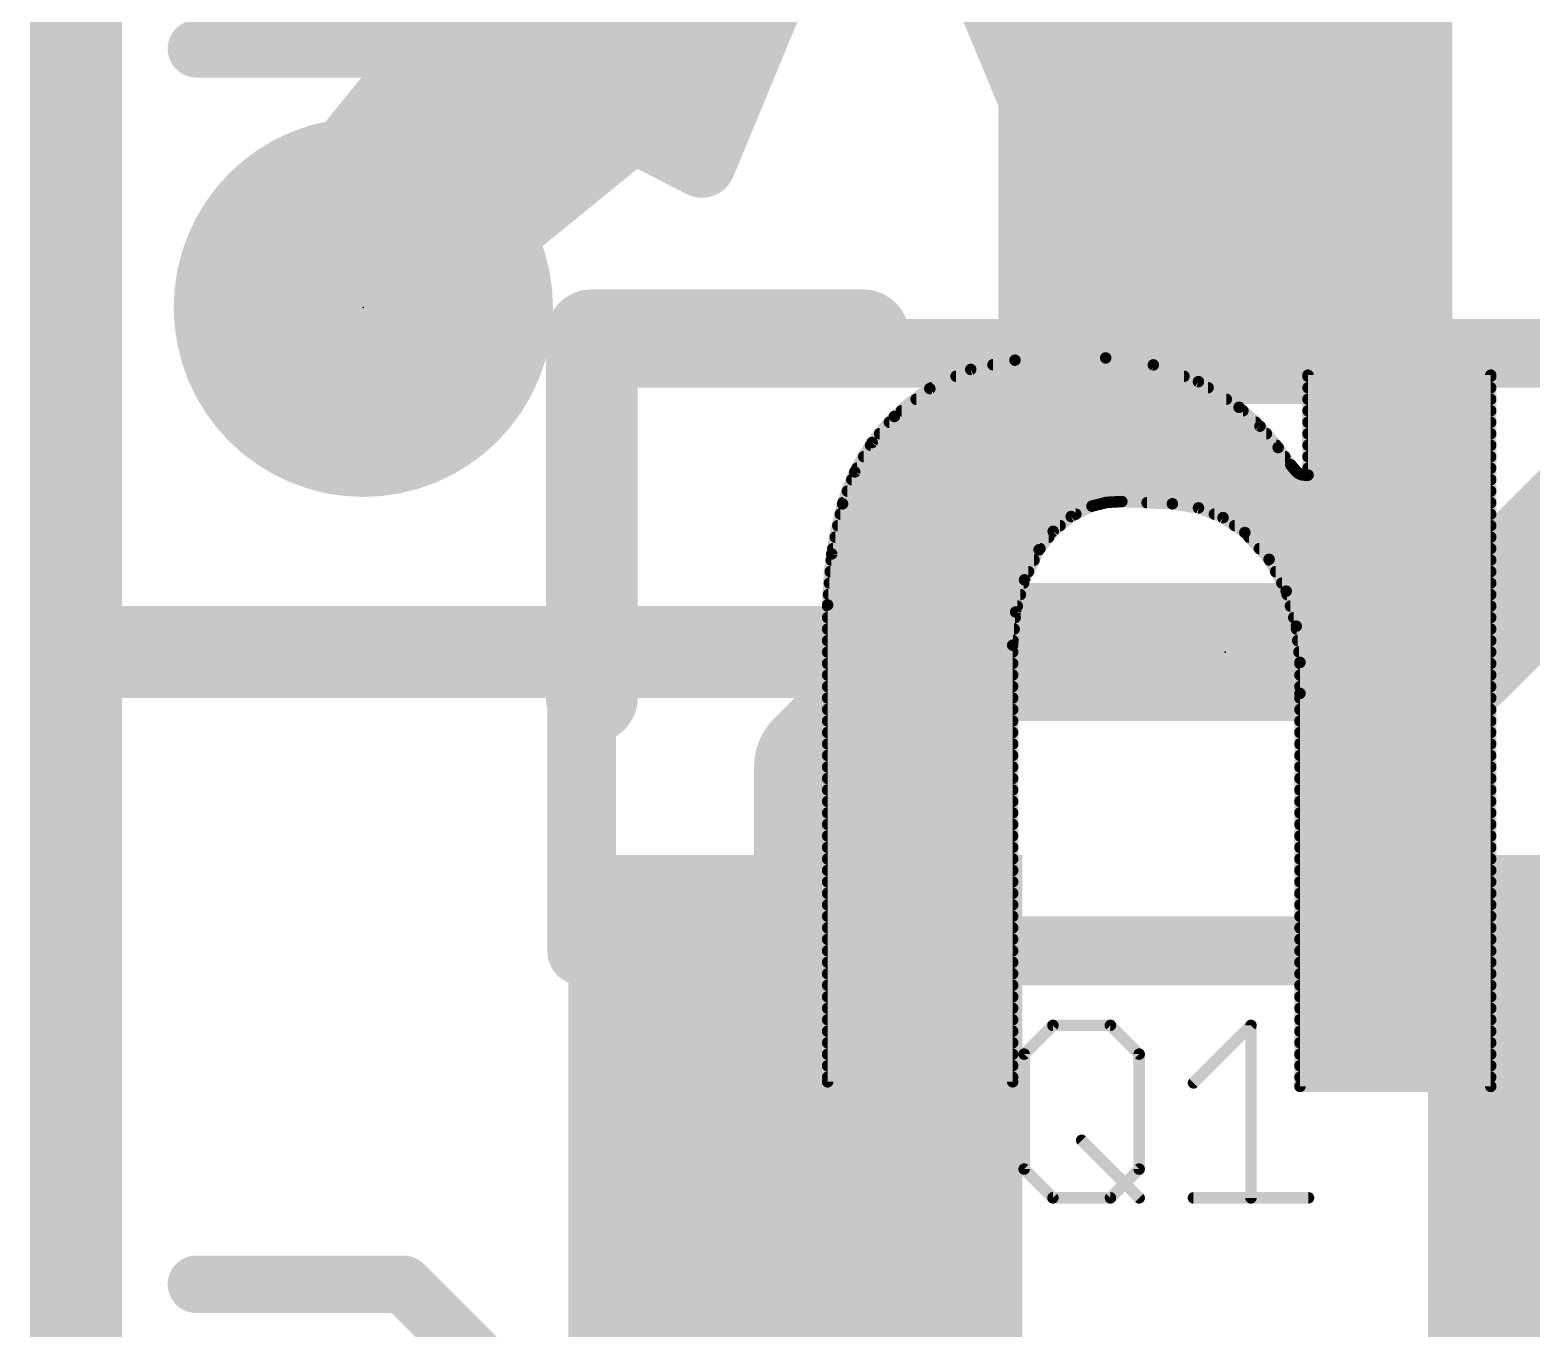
# Model space of a CAD drawing. Extents: x 0 to 108, y -11 to 13.
# Drawn here: x -0.102 to 3.218, y 4.854 to 7.725 of the extents above; entities that cross this region are included whole.
import ezdxf

# ---------------------------------------------------------------- set-up
doc = ezdxf.new("R2010")
doc.units = 0
for name, color, linetype in [('1', 12, 'CONTINUOUS'), ('20', 53, 'CONTINUOUS'), ('21', 41, 'CONTINUOUS'), ('22', 40, 'CONTINUOUS'), ('23', 53, 'CONTINUOUS'), ('25', 253, 'CONTINUOUS'), ('29', 253, 'CONTINUOUS'), ('31', 4, 'CONTINUOUS'), ('51', 53, 'CONTINUOUS')]:
    doc.layers.add(name, color=color, linetype=linetype)

# ---------------------------------------------------------------- blocks, each defined once
blk = doc.blocks.new('PIE')
at = {"const_width": 0.5}
blk.add_lwpolyline([(0, -0.25, 1), (0, 0.25, 1), (0, -0.25)], format="xyb", dxfattribs=at)
blk = doc.blocks.new('RECT')
blk.add_solid([(-0.5, -0.5), (0.5, -0.5), (-0.5, 0.5), (0.5, 0.5)])

msp = doc.modelspace()

# ---------------------------------------------------------------- linework, layer by layer
at = {"layer": '1', "const_width": 0.3048}
for points in [[(2.54, 7.493), (1.69, 8.343)], [(2.54, 7.493), (2.54, 7.45)], [(3.048, 6.35), (4.064, 7.366)], [(1.651, 6.096), (1.905, 6.35)], [(1.905, 6.35), (3.048, 6.35)], [(1.651, 5.334), (1.651, 6.096)], [(1.59, 4.125), (1.59, 5.35)], [(1.59, 5.35), (1.635, 5.35)], [(1.635, 5.35), (1.651, 5.334)]]:
    msp.add_lwpolyline(points, dxfattribs=at)
at = {"layer": '1', "const_width": 0.1524}
for points in [[(2.6162, 7.493, 1), (2.4638, 7.493)], [(2.4861, 7.4391, 1), (2.5939, 7.5469)], [(2.4638, 7.45, 1), (2.6162, 7.45)], [(1.905, 6.4262, 1), (1.905, 6.2738)], [(1.9589, 6.2961, 1), (1.8511, 6.4039)], [(2.9941, 6.4039, 1), (3.1019, 6.2961)], [(3.048, 6.2738, 1), (3.048, 6.4262)], [(1.7272, 6.096, 1), (1.5748, 6.096)], [(1.5971, 6.1499, 1), (1.7049, 6.0421)], [(1.6662, 5.35, 1), (1.5138, 5.35)], [(1.59, 5.4262, 1), (1.59, 5.2738)], [(1.6889, 5.4039, 1), (1.5811, 5.2961)], [(1.635, 5.2738, 1), (1.635, 5.4262)], [(1.5971, 5.2801, 1), (1.7049, 5.3879)], [(1.5748, 5.334, 1), (1.7272, 5.334)]]:
    msp.add_lwpolyline(points, format="xyb", dxfattribs=at)
at = {"layer": '20', "const_width": 0.2032}
msp.add_lwpolyline([(0, 12.7), (0, 0)], dxfattribs=at)
at = {"layer": '21'}
for points, const_width in [([(0.6093, 7.6835), (0.6093, 8.1411)], 0.127), ([(0.9525, 7.6835), (0.2661, 7.6835)], 0.127), ([(1.74, 7.05), (1.14, 7.05)], 0.2032), ([(1.14, 7.05), (1.14, 6.25)], 0.2032), ([(0, 6.35), (2.54, 6.35)], 0.2032), ([(0.7237, 4.9525), (0.2661, 4.9525)], 0.127), ([(0.9525, 4.7237), (0.7237, 4.9525)], 0.127)]:
    msp.add_lwpolyline(points, dxfattribs=dict(at, const_width=const_width))
for points, const_width in [([(0.2661, 7.7153, 1), (0.2661, 7.6518)], 0.0635), ([(0.9525, 7.6518, 1), (0.9525, 7.7153)], 0.0635), ([(0.5776, 7.6835, 1), (0.6411, 7.6835)], 0.0635), ([(1.14, 7.1008, 1), (1.14, 6.9992)], 0.1016), ([(1.1908, 7.05, 1), (1.0892, 7.05)], 0.1016), ([(1.74, 6.9992, 1), (1.74, 7.1008)], 0.1016), ([(0, 6.4008, 1), (0, 6.2992)], 0.1016), ([(2.54, 6.2992, 1), (2.54, 6.4008)], 0.1016), ([(1.0892, 6.25, 1), (1.1908, 6.25)], 0.1016), ([(0.2661, 4.9843, 1), (0.2661, 4.9208)], 0.0635), ([(0.7462, 4.975, 1), (0.7013, 4.9301)], 0.0635), ([(0.7237, 4.9208, 1), (0.7237, 4.9843)], 0.0635)]:
    msp.add_lwpolyline(points, format="xyb", dxfattribs=dict(at, const_width=const_width))
at = {"layer": '22'}
for points, const_width in [([(1.5986, 7.9489), (1.3833, 7.4292)], 0.15), ([(2.1727, 7.4292), (1.9574, 7.9489)], 0.15), ([(0.596, 7.4585), (0.9034, 7.8355)], 0.15), ([(2.6526, 7.8355), (2.96, 7.4585)], 0.15), ([(0.8745, 7.8), (1.5369, 7.8)], 0.15), ([(2.0191, 7.8), (2.6815, 7.8)], 0.15), ([(0.7521, 7.65), (1.4748, 7.65)], 0.15), ([(2.0812, 7.65), (2.8039, 7.65)], 0.15), ([(0.6298, 7.5), (1.2224, 7.5)], 0.15), ([(1.2315, 7.5074), (0.8545, 7.2)], 0.15), ([(1.3833, 7.4292), (1.2315, 7.5074)], 0.15), ([(1.2459, 7.5), (1.4126, 7.5)], 0.15), ([(2.1434, 7.5), (2.3101, 7.5)], 0.15), ([(2.3245, 7.5074), (2.1727, 7.4292)], 0.15), ([(2.7015, 7.2), (2.3245, 7.5074)], 0.15), ([(2.3336, 7.5), (2.9262, 7.5)], 0.15), ([(0.8545, 7.2), (0.596, 7.4585)], 0.15), ([(2.96, 7.4585), (2.7015, 7.2)], 0.15), ([(0.7045, 7.35), (1.0385, 7.35)], 0.15), ([(2.5175, 7.35), (2.8515, 7.35)], 0.15), ([(2.0752, 6.9952), (1.9775, 6.9747)], 0.0254), ([(2.2758, 7.0002), (2.0752, 6.9952)], 0.0254), ([(2.381, 6.9847), (2.2758, 7.0002)], 0.0254), ([(1.9775, 6.9747), (1.887, 6.9324)], 0.0254), ([(1.9452, 6.9596), (2.4487, 6.9596)], 0.0254), ([(2.0266, 6.985), (2.379, 6.985)], 0.0254), ([(2.4806, 6.9478), (2.381, 6.9847)], 0.0254), ([(3.1267, 6.9621), (2.7229, 6.9621)], 0.0254), ([(2.7229, 6.9621), (2.7229, 6.7412)], 0.0254), ([(3.1267, 6.9621), (2.7229, 6.9621)], 0.0254), ([(2.7229, 6.9621), (2.7229, 6.7412)], 0.0254), ([(2.7229, 6.9596), (3.1267, 6.9596)], 0.0254), ([(3.1267, 5.3899), (3.1267, 6.9621)], 0.0254), ([(3.1267, 5.3899), (3.1267, 6.9621)], 0.0254), ([(1.887, 6.9324), (1.8085, 6.8707)], 0.0254), ([(1.8908, 6.9342), (2.5021, 6.9342)], 0.0254), ([(2.5705, 6.891), (2.4806, 6.9478)], 0.0254), ([(2.7229, 6.9342), (3.1267, 6.9342)], 0.0254), ([(1.8569, 6.9088), (2.5423, 6.9088)], 0.0254), ([(2.7229, 6.9088), (3.1267, 6.9088)], 0.0254), ([(1.8085, 6.8707), (1.7596, 6.8132)], 0.0254), ([(1.8246, 6.8834), (2.5789, 6.8834)], 0.0254), ([(2.6166, 6.8494), (2.5705, 6.891)], 0.0254), ([(2.7229, 6.8834), (3.1267, 6.8834)], 0.0254), ([(1.7761, 6.8326), (2.6309, 6.8326)], 0.0254), ([(1.7977, 6.858), (2.6071, 6.858)], 0.0254), ([(2.6568, 6.8021), (2.6166, 6.8494)], 0.0254), ([(2.7229, 6.858), (3.1267, 6.858)], 0.0254), ([(2.7229, 6.8326), (3.1267, 6.8326)], 0.0254), ([(1.7596, 6.8132), (1.7211, 6.7482)], 0.0254), ([(1.7561, 6.8072), (2.6525, 6.8072)], 0.0254), ([(2.6848, 6.764), (2.6568, 6.8021)], 0.0254), ([(2.7229, 6.8072), (3.1267, 6.8072)], 0.0254), ([(1.741, 6.7818), (2.6717, 6.7818)], 0.0254), ([(2.6975, 6.7488), (2.6848, 6.764)], 0.0254), ([(2.7229, 6.7818), (3.1267, 6.7818)], 0.0254), ([(1.7211, 6.7482), (1.6942, 6.6777)], 0.0254), ([(1.7146, 6.731), (3.1267, 6.731)], 0.0254), ([(1.726, 6.7564), (2.6911, 6.7564)], 0.0254), ([(2.7056, 6.7432), (2.6975, 6.7488)], 0.0254), ([(2.7153, 6.7412), (2.7056, 6.7432)], 0.0254), ([(2.7229, 6.7412), (2.7153, 6.7412)], 0.0254), ([(2.7229, 6.7412), (2.7153, 6.7412)], 0.0254), ([(2.7229, 6.7564), (3.1267, 6.7564)], 0.0254), ([(1.7049, 6.7056), (3.1267, 6.7056)], 0.0254), ([(1.6942, 6.6777), (1.6702, 6.567)], 0.0254), ([(1.6952, 6.6802), (2.2751, 6.6802)], 0.0254), ([(2.1994, 6.6496), (2.2454, 6.6726)], 0.0254), ([(2.2454, 6.6726), (2.2779, 6.6809)], 0.0254), ([(2.2779, 6.6809), (2.3114, 6.6827)], 0.0254), ([(2.3114, 6.6827), (2.4232, 6.6777)], 0.0254), ([(2.3673, 6.6802), (3.1267, 6.6802)], 0.0254), ([(2.4232, 6.6777), (2.4808, 6.6687)], 0.0254), ([(2.4808, 6.6687), (2.5351, 6.6472)], 0.0254), ([(1.6837, 6.6294), (2.1749, 6.6294)], 0.0254), ([(1.6892, 6.6548), (2.2097, 6.6548)], 0.0254), ([(2.1598, 6.6169), (2.1994, 6.6496)], 0.0254), ([(2.5159, 6.6548), (3.1267, 6.6548)], 0.0254), ([(2.5351, 6.6472), (2.5832, 6.6142)], 0.0254), ([(2.561, 6.6294), (3.1267, 6.6294)], 0.0254), ([(1.6782, 6.604), (2.1499, 6.604)], 0.0254), ([(2.1285, 6.5761), (2.1598, 6.6169)], 0.0254), ([(2.5832, 6.6142), (2.6369, 6.555)], 0.0254), ([(2.5924, 6.604), (3.1267, 6.604)], 0.0254), ([(1.6702, 6.567), (1.6612, 6.4541)], 0.0254), ([(1.6727, 6.5786), (2.1304, 6.5786)], 0.0254), ([(2.0964, 6.5097), (2.1285, 6.5761)], 0.0254), ([(2.6155, 6.5786), (3.1267, 6.5786)], 0.0254), ([(1.6671, 6.5278), (2.1051, 6.5278)], 0.0254), ([(1.6691, 6.5532), (2.1174, 6.5532)], 0.0254), ([(2.6369, 6.555), (2.6746, 6.4846)], 0.0254), ([(2.6378, 6.5532), (3.1267, 6.5532)], 0.0254), ([(2.6514, 6.5278), (3.1267, 6.5278)], 0.0254), ([(1.6651, 6.5024), (2.0944, 6.5024)], 0.0254), ([(2.0767, 6.4386), (2.0964, 6.5097)], 0.0254), ([(2.6651, 6.5024), (3.1267, 6.5024)], 0.0254), ([(1.663, 6.477), (2.0873, 6.477)], 0.0254), ([(2.6746, 6.4846), (2.6969, 6.4072)], 0.0254), ([(2.6768, 6.477), (3.1267, 6.477)], 0.0254), ([(1.6612, 6.4541), (1.6612, 5.4)], 0.0254), ([(1.6612, 6.4541), (1.6612, 5.4)], 0.0254), ([(1.6612, 6.4516), (2.0803, 6.4516)], 0.0254), ([(2.0701, 6.3652), (2.0767, 6.4386)], 0.0254), ([(2.6841, 6.4516), (3.1267, 6.4516)], 0.0254), ([(1.6612, 6.4262), (2.0756, 6.4262)], 0.0254), ([(1.6612, 6.4008), (2.0733, 6.4008)], 0.0254), ([(2.6914, 6.4262), (3.1267, 6.4262)], 0.0254), ([(2.6969, 6.4072), (2.7051, 6.3271)], 0.0254), ([(2.6976, 6.4008), (3.1267, 6.4008)], 0.0254), ([(1.6612, 6.3754), (2.071, 6.3754)], 0.0254), ([(2.0701, 5.4), (2.0701, 6.3652)], 0.0254), ([(2.0701, 5.4), (2.0701, 6.3652)], 0.0254), ([(2.7002, 6.3754), (3.1267, 6.3754)], 0.0254), ([(1.6612, 6.35), (2.0701, 6.35)], 0.0254), ([(2.7028, 6.35), (3.1267, 6.35)], 0.0254), ([(1.6612, 6.3246), (2.0701, 6.3246)], 0.0254), ([(1.6612, 6.2992), (2.0701, 6.2992)], 0.0254), ([(2.7051, 6.3271), (2.7051, 5.3899)], 0.0254), ([(2.7051, 6.3246), (3.1267, 6.3246)], 0.0254), ([(2.7051, 6.2992), (3.1267, 6.2992)], 0.0254), ([(1.6612, 6.2738), (2.0701, 6.2738)], 0.0254), ([(2.7051, 6.2738), (3.1267, 6.2738)], 0.0254), ([(1.6612, 6.2484), (2.0701, 6.2484)], 0.0254), ([(2.7051, 6.2586), (2.7051, 5.3899)], 0.0254), ([(2.7051, 6.2484), (3.1267, 6.2484)], 0.0254), ([(1.6612, 6.223), (2.0701, 6.223)], 0.0254), ([(1.6612, 6.1976), (2.0701, 6.1976)], 0.0254), ([(2.7051, 6.223), (3.1267, 6.223)], 0.0254), ([(2.7051, 6.1976), (3.1267, 6.1976)], 0.0254), ([(1.6612, 6.1722), (2.0701, 6.1722)], 0.0254), ([(2.7051, 6.1722), (3.1267, 6.1722)], 0.0254), ([(1.6612, 6.1468), (2.0701, 6.1468)], 0.0254), ([(2.7051, 6.1468), (3.1267, 6.1468)], 0.0254), ([(1.6612, 6.1214), (2.0701, 6.1214)], 0.0254), ([(1.6612, 6.096), (2.0701, 6.096)], 0.0254), ([(2.7051, 6.1214), (3.1267, 6.1214)], 0.0254), ([(2.7051, 6.096), (3.1267, 6.096)], 0.0254), ([(1.6612, 6.0706), (2.0701, 6.0706)], 0.0254), ([(2.7051, 6.0706), (3.1267, 6.0706)], 0.0254), ([(1.6612, 6.0452), (2.0701, 6.0452)], 0.0254), ([(2.7051, 6.0452), (3.1267, 6.0452)], 0.0254), ([(1.6612, 6.0198), (2.0701, 6.0198)], 0.0254), ([(2.7051, 6.0198), (3.1267, 6.0198)], 0.0254), ([(1.6612, 5.9944), (2.0701, 5.9944)], 0.0254), ([(1.6612, 5.969), (2.0701, 5.969)], 0.0254), ([(2.7051, 5.9944), (3.1267, 5.9944)], 0.0254), ([(2.7051, 5.969), (3.1267, 5.969)], 0.0254), ([(1.6612, 5.9436), (2.0701, 5.9436)], 0.0254), ([(2.7051, 5.9436), (3.1267, 5.9436)], 0.0254), ([(1.6612, 5.9182), (2.0701, 5.9182)], 0.0254), ([(2.7051, 5.9182), (3.1267, 5.9182)], 0.0254), ([(1.6612, 5.8928), (2.0701, 5.8928)], 0.0254), ([(1.6612, 5.8674), (2.0701, 5.8674)], 0.0254), ([(2.7051, 5.8928), (3.1267, 5.8928)], 0.0254), ([(2.7051, 5.8674), (3.1267, 5.8674)], 0.0254), ([(1.6612, 5.842), (2.0701, 5.842)], 0.0254), ([(2.7051, 5.842), (3.1267, 5.842)], 0.0254), ([(1.6612, 5.8166), (2.0701, 5.8166)], 0.0254), ([(2.7051, 5.8166), (3.1267, 5.8166)], 0.0254), ([(1.6612, 5.7912), (2.0701, 5.7912)], 0.0254), ([(1.6612, 5.7658), (2.0701, 5.7658)], 0.0254), ([(2.7051, 5.7912), (3.1267, 5.7912)], 0.0254), ([(2.7051, 5.7658), (3.1267, 5.7658)], 0.0254), ([(1.6612, 5.7404), (2.0701, 5.7404)], 0.0254), ([(2.7051, 5.7404), (3.1267, 5.7404)], 0.0254), ([(1.6612, 5.715), (2.0701, 5.715)], 0.0254), ([(2.7051, 5.715), (3.1267, 5.715)], 0.0254), ([(1.6612, 5.6896), (2.0701, 5.6896)], 0.0254), ([(1.6612, 5.6642), (2.0701, 5.6642)], 0.0254), ([(2.7051, 5.6896), (3.1267, 5.6896)], 0.0254), ([(2.7051, 5.6642), (3.1267, 5.6642)], 0.0254), ([(1.6612, 5.6388), (2.0701, 5.6388)], 0.0254), ([(2.7051, 5.6388), (3.1267, 5.6388)], 0.0254), ([(1.6612, 5.6134), (2.0701, 5.6134)], 0.0254), ([(2.7051, 5.6134), (3.1267, 5.6134)], 0.0254), ([(1.6612, 5.588), (2.0701, 5.588)], 0.0254), ([(2.7051, 5.588), (3.1267, 5.588)], 0.0254), ([(1.6612, 5.5626), (2.0701, 5.5626)], 0.0254), ([(1.6612, 5.5372), (2.0701, 5.5372)], 0.0254), ([(2.7051, 5.5626), (3.1267, 5.5626)], 0.0254), ([(2.7051, 5.5372), (3.1267, 5.5372)], 0.0254), ([(1.6612, 5.5118), (2.0701, 5.5118)], 0.0254), ([(2.7051, 5.5118), (3.1267, 5.5118)], 0.0254), ([(1.6612, 5.4864), (2.0701, 5.4864)], 0.0254), ([(2.7051, 5.4864), (3.1267, 5.4864)], 0.0254), ([(1.6612, 5.461), (2.0701, 5.461)], 0.0254), ([(1.6612, 5.4356), (2.0701, 5.4356)], 0.0254), ([(2.7051, 5.461), (3.1267, 5.461)], 0.0254), ([(2.7051, 5.4356), (3.1267, 5.4356)], 0.0254), ([(1.6612, 5.4102), (2.0701, 5.4102)], 0.0254), ([(1.6612, 5.4), (2.0701, 5.4)], 0.0254), ([(1.6612, 5.4), (2.0701, 5.4)], 0.0254), ([(2.7051, 5.4102), (3.1267, 5.4102)], 0.0254), ([(2.7051, 5.3899), (3.1267, 5.3899)], 0.0254), ([(2.7051, 5.3899), (3.1267, 5.3899)], 0.0254)]:
    msp.add_lwpolyline(points, dxfattribs=dict(at, const_width=const_width))
for points, const_width in [([(0.8745, 7.8375, 1), (0.8745, 7.7625)], 0.075), ([(1.5369, 7.7625, 1), (1.5369, 7.8375)], 0.075), ([(2.0191, 7.8375, 1), (2.0191, 7.7625)], 0.075), ([(2.6815, 7.7625, 1), (2.6815, 7.8375)], 0.075), ([(0.7521, 7.6875, 1), (0.7521, 7.6125)], 0.075), ([(1.4748, 7.6125, 1), (1.4748, 7.6875)], 0.075), ([(2.0812, 7.6875, 1), (2.0812, 7.6125)], 0.075), ([(2.8039, 7.6125, 1), (2.8039, 7.6875)], 0.075), ([(0.6298, 7.5375, 1), (0.6298, 7.4625)], 0.075), ([(1.2487, 7.5407, 1), (1.2143, 7.4741)], 0.075), ([(1.2552, 7.4783, 1), (1.2078, 7.5365)], 0.075), ([(1.2459, 7.5375, 1), (1.2459, 7.4625)], 0.075), ([(1.2224, 7.4625, 1), (1.2224, 7.5375)], 0.075), ([(1.4126, 7.4625, 1), (1.4126, 7.5375)], 0.075), ([(2.1434, 7.5375, 1), (2.1434, 7.4625)], 0.075), ([(2.3482, 7.5365, 1), (2.3008, 7.4783)], 0.075), ([(2.3336, 7.5375, 1), (2.3336, 7.4625)], 0.075), ([(2.3417, 7.4741, 1), (2.3073, 7.5407)], 0.075), ([(2.3101, 7.4625, 1), (2.3101, 7.5375)], 0.075), ([(2.9262, 7.4625, 1), (2.9262, 7.5375)], 0.075), ([(0.6225, 7.485, 1), (0.5695, 7.432)], 0.075), ([(0.5669, 7.4822, 1), (0.6251, 7.4348)], 0.075), ([(2.9309, 7.4348, 1), (2.9891, 7.4822)], 0.075), ([(2.9865, 7.432, 1), (2.9335, 7.485)], 0.075), ([(1.3487, 7.4436, 1), (1.4179, 7.4148)], 0.075), ([(1.3661, 7.3959, 1), (1.4005, 7.4625)], 0.075), ([(2.1555, 7.4625, 1), (2.1899, 7.3959)], 0.075), ([(2.1381, 7.4148, 1), (2.2073, 7.4436)], 0.075), ([(0.7045, 7.3875, 1), (0.7045, 7.3125)], 0.075), ([(1.0385, 7.3125, 1), (1.0385, 7.3875)], 0.075), ([(2.5175, 7.3875, 1), (2.5175, 7.3125)], 0.075), ([(2.8515, 7.3125, 1), (2.8515, 7.3875)], 0.075), ([(0.8308, 7.2291, 1), (0.8782, 7.1709)], 0.075), ([(0.828, 7.1735, 1), (0.881, 7.2265)], 0.075), ([(2.675, 7.2265, 1), (2.728, 7.1735)], 0.075), ([(2.6778, 7.1709, 1), (2.7252, 7.2291)], 0.075), ([(2.0752, 6.9952, 0.1741), (1.8085, 6.8707)], 0.0254), ([(2.2758, 7.0002, 0.0335), (2.0752, 6.9952)], 0.0254), ([(2.075, 7.0015, 1), (2.0754, 6.9889)], 0.0127), ([(2.0746, 7.0015, 1), (2.0758, 6.9889)], 0.0127), ([(2.0765, 6.989, 1), (2.0739, 7.0014)], 0.0127), ([(2.0758, 6.9889, 1), (2.0746, 7.0015)], 0.0127), ([(2.2767, 7.0065, 1), (2.2749, 6.9939)], 0.0127), ([(2.5705, 6.891, 0.1577), (2.2758, 7.0002)], 0.0254), ([(2.2761, 7.0065, 1), (2.2755, 6.9939)], 0.0127), ([(2.276, 6.9939, 1), (2.2756, 7.0065)], 0.0127), ([(2.2755, 6.9939, 1), (2.2761, 7.0065)], 0.0127), ([(1.9452, 6.966, 1), (1.9452, 6.9532)], 0.0127), ([(1.9762, 6.9809, 1), (1.9788, 6.9685)], 0.0127), ([(1.9802, 6.9689, 1), (1.9748, 6.9804)], 0.0127), ([(2.0266, 6.9914, 1), (2.0266, 6.9787)], 0.0127), ([(2.3832, 6.9907, 1), (2.3788, 6.9788)], 0.0127), ([(2.379, 6.9787, 1), (2.379, 6.9914)], 0.0127), ([(2.38, 6.9784, 1), (2.3819, 6.991)], 0.0127), ([(2.4487, 6.9532, 1), (2.4487, 6.966)], 0.0127), ([(2.7229, 6.9685, 1), (2.7229, 6.9558)], 0.0127), ([(2.7229, 6.9685, 1), (2.7229, 6.9558)], 0.0127), ([(2.7229, 6.966, 1), (2.7229, 6.9532)], 0.0127), ([(2.7292, 6.9621, 1), (2.7166, 6.9621)], 0.0127), ([(2.7292, 6.9621, 1), (2.7166, 6.9621)], 0.0127), ([(3.133, 6.9621, 1), (3.1204, 6.9621)], 0.0127), ([(3.133, 6.9621, 1), (3.1204, 6.9621)], 0.0127), ([(3.1267, 6.9558, 1), (3.1267, 6.9685)], 0.0127), ([(3.1267, 6.9558, 1), (3.1267, 6.9685)], 0.0127), ([(3.1267, 6.9532, 1), (3.1267, 6.966)], 0.0127), ([(1.8843, 6.9382, 1), (1.8897, 6.9267)], 0.0127), ([(1.8909, 6.9274, 1), (1.8831, 6.9374)], 0.0127), ([(1.8908, 6.9406, 1), (1.8908, 6.9279)], 0.0127), ([(2.484, 6.9531, 1), (2.4772, 6.9424)], 0.0127), ([(2.4784, 6.9418, 1), (2.4828, 6.9537)], 0.0127), ([(2.5021, 6.9279, 1), (2.5021, 6.9406)], 0.0127), ([(2.7229, 6.9406, 1), (2.7229, 6.9279)], 0.0127), ([(3.1267, 6.9279, 1), (3.1267, 6.9406)], 0.0127), ([(1.8569, 6.9152, 1), (1.8569, 6.9024)], 0.0127), ([(2.5423, 6.9024, 1), (2.5423, 6.9152)], 0.0127), ([(2.7229, 6.9152, 1), (2.7229, 6.9024)], 0.0127), ([(3.1267, 6.9024, 1), (3.1267, 6.9152)], 0.0127), ([(1.8085, 6.8707, 0.1281), (1.6942, 6.6777)], 0.0254), ([(1.8046, 6.8757, 1), (1.8124, 6.8657)], 0.0127), ([(1.804, 6.8752, 1), (1.813, 6.8662)], 0.0127), ([(1.8133, 6.8666, 1), (1.8037, 6.8748)], 0.0127), ([(1.813, 6.8662, 1), (1.804, 6.8752)], 0.0127), ([(1.8246, 6.8898, 1), (1.8246, 6.877)], 0.0127), ([(2.5748, 6.8957, 1), (2.5662, 6.8863)], 0.0127), ([(2.6568, 6.8021, 0.0664), (2.5705, 6.891)], 0.0254), ([(2.5744, 6.896, 1), (2.5666, 6.886)], 0.0127), ([(2.5666, 6.886, 1), (2.5744, 6.896)], 0.0127), ([(2.5671, 6.8856, 1), (2.5739, 6.8964)], 0.0127), ([(2.5789, 6.877, 1), (2.5789, 6.8898)], 0.0127), ([(2.7229, 6.8898, 1), (2.7229, 6.877)], 0.0127), ([(3.1267, 6.877, 1), (3.1267, 6.8898)], 0.0127), ([(1.7761, 6.839, 1), (1.7761, 6.8262)], 0.0127), ([(1.7977, 6.8644, 1), (1.7977, 6.8517)], 0.0127), ([(2.6071, 6.8517, 1), (2.6071, 6.8644)], 0.0127), ([(2.6214, 6.8535, 1), (2.6118, 6.8453)], 0.0127), ([(2.6123, 6.8447, 1), (2.6209, 6.8541)], 0.0127), ([(2.6309, 6.8262, 1), (2.6309, 6.839)], 0.0127), ([(2.7229, 6.8644, 1), (2.7229, 6.8517)], 0.0127), ([(2.7229, 6.839, 1), (2.7229, 6.8262)], 0.0127), ([(3.1267, 6.8517, 1), (3.1267, 6.8644)], 0.0127), ([(3.1267, 6.8262, 1), (3.1267, 6.839)], 0.0127), ([(1.7561, 6.8136, 1), (1.7561, 6.8008)], 0.0127), ([(1.7548, 6.8173, 1), (1.7644, 6.8091)], 0.0127), ([(1.7651, 6.8099, 1), (1.7541, 6.8164)], 0.0127), ([(2.6619, 6.8059, 1), (2.6517, 6.7983)], 0.0127), ([(2.6848, 6.764, 0.0022), (2.6568, 6.8021)], 0.0254), ([(2.6619, 6.8059, 1), (2.6517, 6.7983)], 0.0127), ([(2.6517, 6.7983, 1), (2.6619, 6.8059)], 0.0127), ([(2.652, 6.798, 1), (2.6616, 6.8062)], 0.0127), ([(2.6525, 6.8008, 1), (2.6525, 6.8136)], 0.0127), ([(2.7229, 6.8136, 1), (2.7229, 6.8008)], 0.0127), ([(3.1267, 6.8008, 1), (3.1267, 6.8136)], 0.0127), ([(1.741, 6.7882, 1), (1.741, 6.7755)], 0.0127), ([(2.6717, 6.7755, 1), (2.6717, 6.7882)], 0.0127), ([(2.6897, 6.7681, 1), (2.6799, 6.7599)], 0.0127), ([(2.6848, 6.764, 0.0333), (2.6975, 6.7488)], 0.0254), ([(2.6899, 6.7677, 1), (2.6797, 6.7603)], 0.0127), ([(2.6797, 6.7602, 1), (2.6899, 6.7678)], 0.0127), ([(2.6797, 6.7603, 1), (2.6899, 6.7677)], 0.0127), ([(2.7229, 6.7882, 1), (2.7229, 6.7755)], 0.0127), ([(3.1267, 6.7755, 1), (3.1267, 6.7882)], 0.0127), ([(1.7146, 6.7374, 1), (1.7146, 6.7247)], 0.0127), ([(1.7157, 6.7515, 1), (1.7266, 6.745)], 0.0127), ([(1.7271, 6.746, 1), (1.7152, 6.7505)], 0.0127), ([(1.726, 6.7628, 1), (1.726, 6.75)], 0.0127), ([(2.6911, 6.75, 1), (2.6911, 6.7628)], 0.0127), ([(2.7011, 6.754, 1), (2.6939, 6.7436)], 0.0127), ([(2.6975, 6.7488, 0.205), (2.7153, 6.7412)], 0.0254), ([(2.7021, 6.7532, 1), (2.6929, 6.7444)], 0.0127), ([(2.6926, 6.7447, 1), (2.7024, 6.7529)], 0.0127), ([(2.6929, 6.7444, 1), (2.7021, 6.7532)], 0.0127), ([(2.7069, 6.7494, 1), (2.7044, 6.737)], 0.0127), ([(2.702, 6.738, 1), (2.7092, 6.7484)], 0.0127), ([(2.7153, 6.7476, 1), (2.7153, 6.7348)], 0.0127), ([(2.7153, 6.7476, 1), (2.7153, 6.7348)], 0.0127), ([(2.714, 6.735, 1), (2.7166, 6.7474)], 0.0127), ([(2.7153, 6.7349, 1), (2.7153, 6.7475)], 0.0127), ([(2.7229, 6.7628, 1), (2.7229, 6.75)], 0.0127), ([(2.7166, 6.7412, 1), (2.7292, 6.7412)], 0.0127), ([(2.7166, 6.7412, 1), (2.7292, 6.7412)], 0.0127), ([(2.7229, 6.7348, 1), (2.7229, 6.7476)], 0.0127), ([(2.7229, 6.7348, 1), (2.7229, 6.7476)], 0.0127), ([(3.1267, 6.75, 1), (3.1267, 6.7628)], 0.0127), ([(3.1267, 6.7247, 1), (3.1267, 6.7374)], 0.0127), ([(1.7049, 6.712, 1), (1.7049, 6.6993)], 0.0127), ([(3.1267, 6.6993, 1), (3.1267, 6.712)], 0.0127), ([(1.6942, 6.6777, 0.0668), (1.6612, 6.4541)], 0.0254), ([(1.6883, 6.68, 1), (1.7001, 6.6754)], 0.0127), ([(1.6881, 6.6795, 1), (1.7003, 6.6759)], 0.0127), ([(1.7004, 6.6764, 1), (1.688, 6.679)], 0.0127), ([(1.7003, 6.6759, 1), (1.6881, 6.6795)], 0.0127), ([(1.6952, 6.6866, 1), (1.6952, 6.6738)], 0.0127), ([(2.2454, 6.6726, 0.1719), (2.1285, 6.5761)], 0.0254), ([(2.2438, 6.6788, 1), (2.247, 6.6664)], 0.0127), ([(2.3114, 6.6827, 0.0992), (2.2454, 6.6726)], 0.0254), ([(2.2432, 6.6786, 1), (2.2476, 6.6666)], 0.0127), ([(2.2482, 6.6669, 1), (2.2426, 6.6783)], 0.0127), ([(2.2476, 6.6666, 1), (2.2432, 6.6786)], 0.0127), ([(2.2776, 6.6873, 1), (2.2782, 6.6746)], 0.0127), ([(2.2751, 6.6738, 1), (2.2751, 6.6866)], 0.0127), ([(2.2795, 6.6748, 1), (2.2763, 6.6871)], 0.0127), ([(2.3117, 6.689, 1), (2.3111, 6.6764)], 0.0127), ([(2.3114, 6.6827, 0.0006), (2.4232, 6.6777)], 0.0254), ([(2.3117, 6.689, 1), (2.3111, 6.6764)], 0.0127), ([(2.3117, 6.6764, 1), (2.3111, 6.689)], 0.0127), ([(2.3111, 6.6764, 1), (2.3117, 6.689)], 0.0127), ([(2.3673, 6.6866, 1), (2.3673, 6.6738)], 0.0127), ([(2.4242, 6.684, 1), (2.4222, 6.6714)], 0.0127), ([(2.5832, 6.6142, 0.1688), (2.4232, 6.6777)], 0.0254), ([(2.4235, 6.684, 1), (2.4229, 6.6714)], 0.0127), ([(2.4229, 6.6714, 1), (2.4235, 6.684)], 0.0127), ([(2.4229, 6.6714, 1), (2.4235, 6.684)], 0.0127), ([(2.4832, 6.6746, 1), (2.4785, 6.6628)], 0.0127), ([(2.4799, 6.6624, 1), (2.4818, 6.675)], 0.0127), ([(3.1267, 6.6738, 1), (3.1267, 6.6866)], 0.0127), ([(1.6837, 6.6358, 1), (1.6837, 6.6231)], 0.0127), ([(1.6892, 6.6612, 1), (1.6892, 6.6485)], 0.0127), ([(2.1749, 6.6231, 1), (2.1749, 6.6358)], 0.0127), ([(2.1966, 6.6553, 1), (2.2022, 6.644)], 0.0127), ([(2.2034, 6.6447, 1), (2.1954, 6.6545)], 0.0127), ([(2.2097, 6.6485, 1), (2.2097, 6.6612)], 0.0127), ([(2.5159, 6.6612, 1), (2.5159, 6.6485)], 0.0127), ([(2.5387, 6.6524, 1), (2.5315, 6.6419)], 0.0127), ([(2.5327, 6.6413, 1), (2.5374, 6.6531)], 0.0127), ([(2.561, 6.6358, 1), (2.561, 6.6231)], 0.0127), ([(3.1267, 6.6485, 1), (3.1267, 6.6612)], 0.0127), ([(3.1267, 6.6231, 1), (3.1267, 6.6358)], 0.0127), ([(1.6782, 6.6104, 1), (1.6782, 6.5976)], 0.0127), ([(2.1499, 6.5976, 1), (2.1499, 6.6104)], 0.0127), ([(2.1557, 6.6218, 1), (2.1638, 6.612)], 0.0127), ([(2.1648, 6.613, 1), (2.1547, 6.6208)], 0.0127), ([(2.5879, 6.6185, 1), (2.5785, 6.6099)], 0.0127), ([(2.6746, 6.4846, 0.1229), (2.5832, 6.6142)], 0.0254), ([(2.5873, 6.619, 1), (2.5791, 6.6094)], 0.0127), ([(2.5791, 6.6094, 1), (2.5873, 6.619)], 0.0127), ([(2.5796, 6.609, 1), (2.5868, 6.6194)], 0.0127), ([(2.5924, 6.6104, 1), (2.5924, 6.5976)], 0.0127), ([(3.1267, 6.5976, 1), (3.1267, 6.6104)], 0.0127), ([(1.6766, 6.5665, 1), (1.6639, 6.5675)], 0.0127), ([(1.664, 6.5683, 1), (1.6764, 6.5657)], 0.0127), ([(1.6727, 6.585, 1), (1.6727, 6.5723)], 0.0127), ([(2.1285, 6.5761, 0.136), (2.0701, 6.3652)], 0.0254), ([(2.1235, 6.58, 1), (2.1335, 6.5722)], 0.0127), ([(2.1231, 6.5794, 1), (2.1339, 6.5728)], 0.0127), ([(2.1342, 6.5733, 1), (2.1228, 6.5789)], 0.0127), ([(2.1339, 6.5728, 1), (2.1231, 6.5794)], 0.0127), ([(2.1304, 6.5723, 1), (2.1304, 6.585)], 0.0127), ([(2.6155, 6.585, 1), (2.6155, 6.5723)], 0.0127), ([(3.1267, 6.5723, 1), (3.1267, 6.585)], 0.0127), ([(1.6671, 6.5342, 1), (1.6671, 6.5214)], 0.0127), ([(1.6691, 6.5596, 1), (1.6691, 6.5469)], 0.0127), ([(2.1051, 6.5214, 1), (2.1051, 6.5342)], 0.0127), ([(2.1174, 6.5469, 1), (2.1174, 6.5596)], 0.0127), ([(2.6425, 6.558, 1), (2.6313, 6.552)], 0.0127), ([(2.6378, 6.5596, 1), (2.6378, 6.5469)], 0.0127), ([(2.6322, 6.5508, 1), (2.6416, 6.5593)], 0.0127), ([(2.6514, 6.5342, 1), (2.6514, 6.5214)], 0.0127), ([(3.1267, 6.5469, 1), (3.1267, 6.5596)], 0.0127), ([(3.1267, 6.5214, 1), (3.1267, 6.5342)], 0.0127), ([(1.6651, 6.5088, 1), (1.6651, 6.4961)], 0.0127), ([(2.0907, 6.5125, 1), (2.1021, 6.5069)], 0.0127), ([(2.1025, 6.508, 1), (2.0903, 6.5114)], 0.0127), ([(2.0944, 6.4961, 1), (2.0944, 6.5088)], 0.0127), ([(2.6651, 6.5088, 1), (2.6651, 6.4961)], 0.0127), ([(3.1267, 6.4961, 1), (3.1267, 6.5088)], 0.0127), ([(1.663, 6.4834, 1), (1.663, 6.4707)], 0.0127), ([(2.0873, 6.4707, 1), (2.0873, 6.4834)], 0.0127), ([(2.6807, 6.4864, 1), (2.6685, 6.4828)], 0.0127), ([(2.7051, 6.3271, 0.0895), (2.6746, 6.4846)], 0.0254), ([(2.6805, 6.4869, 1), (2.6687, 6.4823)], 0.0127), ([(2.6687, 6.4823, 1), (2.6805, 6.4869)], 0.0127), ([(2.669, 6.4816, 1), (2.6802, 6.4876)], 0.0127), ([(2.6768, 6.4834, 1), (2.6768, 6.4707)], 0.0127), ([(3.1267, 6.4707, 1), (3.1267, 6.4834)], 0.0127), ([(1.6676, 6.4541, 1), (1.6548, 6.4541)], 0.0127), ([(1.6676, 6.4541, 1), (1.6548, 6.4541)], 0.0127), ([(1.6612, 6.458, 1), (1.6612, 6.4452)], 0.0127), ([(1.6549, 6.4546, 1), (1.6675, 6.4536)], 0.0127), ([(1.6549, 6.4542, 1), (1.6675, 6.454)], 0.0127), ([(2.083, 6.4381, 1), (2.0704, 6.4392)], 0.0127), ([(2.0706, 6.4403, 1), (2.0828, 6.4369)], 0.0127), ([(2.0803, 6.4452, 1), (2.0803, 6.458)], 0.0127), ([(2.6841, 6.458, 1), (2.6841, 6.4452)], 0.0127), ([(3.1267, 6.4452, 1), (3.1267, 6.458)], 0.0127), ([(1.6612, 6.4326, 1), (1.6612, 6.4199)], 0.0127), ([(1.6612, 6.4072, 1), (1.6612, 6.3944)], 0.0127), ([(2.0733, 6.3944, 1), (2.0733, 6.4072)], 0.0127), ([(2.0756, 6.4199, 1), (2.0756, 6.4326)], 0.0127), ([(2.6914, 6.4326, 1), (2.6914, 6.4199)], 0.0127), ([(2.7032, 6.4079, 1), (2.6906, 6.4066)], 0.0127), ([(2.6908, 6.4055, 1), (2.703, 6.409)], 0.0127), ([(2.6976, 6.4072, 1), (2.6976, 6.3944)], 0.0127), ([(3.1267, 6.4199, 1), (3.1267, 6.4326)], 0.0127), ([(3.1267, 6.3944, 1), (3.1267, 6.4072)], 0.0127), ([(1.6612, 6.3818, 1), (1.6612, 6.369)], 0.0127), ([(2.0764, 6.3652, 1), (2.0638, 6.3652)], 0.0127), ([(2.0764, 6.3652, 1), (2.0638, 6.3652)], 0.0127), ([(2.071, 6.369, 1), (2.071, 6.3818)], 0.0127), ([(2.7002, 6.3818, 1), (2.7002, 6.369)], 0.0127), ([(3.1267, 6.369, 1), (3.1267, 6.3818)], 0.0127), ([(1.6612, 6.3564, 1), (1.6612, 6.3437)], 0.0127), ([(2.0638, 6.3658, 1), (2.0764, 6.3646)], 0.0127), ([(2.0638, 6.3652, 1), (2.0764, 6.3652)], 0.0127), ([(2.0701, 6.3437, 1), (2.0701, 6.3564)], 0.0127), ([(2.7028, 6.3564, 1), (2.7028, 6.3437)], 0.0127), ([(3.1267, 6.3437, 1), (3.1267, 6.3564)], 0.0127), ([(1.6612, 6.331, 1), (1.6612, 6.3182)], 0.0127), ([(1.6612, 6.3056, 1), (1.6612, 6.2928)], 0.0127), ([(2.0701, 6.3182, 1), (2.0701, 6.331)], 0.0127), ([(2.0701, 6.2928, 1), (2.0701, 6.3056)], 0.0127), ([(2.7051, 6.331, 1), (2.7051, 6.3182)], 0.0127), ([(2.7051, 6.3056, 1), (2.7051, 6.2928)], 0.0127), ([(2.7115, 6.3271, 1), (2.6988, 6.3271)], 0.0127), ([(2.7051, 6.2586, 0.0064), (2.7051, 6.3271)], 0.0254), ([(2.7114, 6.3272, 1), (2.6988, 6.327)], 0.0127), ([(2.6988, 6.3265, 1), (2.7114, 6.3277)], 0.0127), ([(2.6988, 6.327, 1), (2.7114, 6.3272)], 0.0127), ([(3.1267, 6.3182, 1), (3.1267, 6.331)], 0.0127), ([(3.1267, 6.2928, 1), (3.1267, 6.3056)], 0.0127), ([(1.6612, 6.2802, 1), (1.6612, 6.2675)], 0.0127), ([(2.0701, 6.2675, 1), (2.0701, 6.2802)], 0.0127), ([(2.7051, 6.2802, 1), (2.7051, 6.2675)], 0.0127), ([(3.1267, 6.2675, 1), (3.1267, 6.2802)], 0.0127), ([(1.6612, 6.2548, 1), (1.6612, 6.242)], 0.0127), ([(2.0701, 6.242, 1), (2.0701, 6.2548)], 0.0127), ([(2.7051, 6.2548, 1), (2.7051, 6.242)], 0.0127), ([(2.7115, 6.2586, 1), (2.6988, 6.2586)], 0.0127), ([(2.6988, 6.2587, 1), (2.7114, 6.2585)], 0.0127), ([(3.1267, 6.242, 1), (3.1267, 6.2548)], 0.0127), ([(1.6612, 6.2294, 1), (1.6612, 6.2166)], 0.0127), ([(1.6612, 6.204, 1), (1.6612, 6.1913)], 0.0127), ([(2.0701, 6.2166, 1), (2.0701, 6.2294)], 0.0127), ([(2.0701, 6.1913, 1), (2.0701, 6.204)], 0.0127), ([(2.7051, 6.2294, 1), (2.7051, 6.2166)], 0.0127), ([(2.7051, 6.204, 1), (2.7051, 6.1913)], 0.0127), ([(3.1267, 6.2166, 1), (3.1267, 6.2294)], 0.0127), ([(3.1267, 6.1913, 1), (3.1267, 6.204)], 0.0127), ([(1.6612, 6.1786, 1), (1.6612, 6.1658)], 0.0127), ([(2.0701, 6.1658, 1), (2.0701, 6.1786)], 0.0127), ([(2.7051, 6.1786, 1), (2.7051, 6.1658)], 0.0127), ([(3.1267, 6.1658, 1), (3.1267, 6.1786)], 0.0127), ([(1.6612, 6.1532, 1), (1.6612, 6.1405)], 0.0127), ([(2.0701, 6.1405, 1), (2.0701, 6.1532)], 0.0127), ([(2.7051, 6.1532, 1), (2.7051, 6.1405)], 0.0127), ([(3.1267, 6.1405, 1), (3.1267, 6.1532)], 0.0127), ([(1.6612, 6.1024, 1), (1.6612, 6.0896)], 0.0127), ([(1.6612, 6.1278, 1), (1.6612, 6.1151)], 0.0127), ([(2.0701, 6.1151, 1), (2.0701, 6.1278)], 0.0127), ([(2.0701, 6.0896, 1), (2.0701, 6.1024)], 0.0127), ([(2.7051, 6.1024, 1), (2.7051, 6.0896)], 0.0127), ([(2.7051, 6.1278, 1), (2.7051, 6.1151)], 0.0127), ([(3.1267, 6.1151, 1), (3.1267, 6.1278)], 0.0127), ([(3.1267, 6.0896, 1), (3.1267, 6.1024)], 0.0127), ([(1.6612, 6.077, 1), (1.6612, 6.0643)], 0.0127), ([(2.0701, 6.0643, 1), (2.0701, 6.077)], 0.0127), ([(2.7051, 6.077, 1), (2.7051, 6.0643)], 0.0127), ([(3.1267, 6.0643, 1), (3.1267, 6.077)], 0.0127), ([(1.6612, 6.0516, 1), (1.6612, 6.0389)], 0.0127), ([(2.0701, 6.0389, 1), (2.0701, 6.0516)], 0.0127), ([(2.7051, 6.0516, 1), (2.7051, 6.0389)], 0.0127), ([(3.1267, 6.0389, 1), (3.1267, 6.0516)], 0.0127), ([(1.6612, 6.0262, 1), (1.6612, 6.0134)], 0.0127), ([(2.0701, 6.0134, 1), (2.0701, 6.0262)], 0.0127), ([(2.7051, 6.0262, 1), (2.7051, 6.0134)], 0.0127), ([(3.1267, 6.0134, 1), (3.1267, 6.0262)], 0.0127), ([(1.6612, 6.0008, 1), (1.6612, 5.9881)], 0.0127), ([(1.6612, 5.9754, 1), (1.6612, 5.9627)], 0.0127), ([(2.0701, 5.9881, 1), (2.0701, 6.0008)], 0.0127), ([(2.0701, 5.9627, 1), (2.0701, 5.9754)], 0.0127), ([(2.7051, 6.0008, 1), (2.7051, 5.9881)], 0.0127), ([(2.7051, 5.9754, 1), (2.7051, 5.9627)], 0.0127), ([(3.1267, 5.9881, 1), (3.1267, 6.0008)], 0.0127), ([(3.1267, 5.9627, 1), (3.1267, 5.9754)], 0.0127), ([(1.6612, 5.95, 1), (1.6612, 5.9372)], 0.0127), ([(2.0701, 5.9372, 1), (2.0701, 5.95)], 0.0127), ([(2.7051, 5.95, 1), (2.7051, 5.9372)], 0.0127), ([(3.1267, 5.9372, 1), (3.1267, 5.95)], 0.0127), ([(1.6612, 5.9246, 1), (1.6612, 5.9119)], 0.0127), ([(2.0701, 5.9119, 1), (2.0701, 5.9246)], 0.0127), ([(2.7051, 5.9246, 1), (2.7051, 5.9119)], 0.0127), ([(3.1267, 5.9119, 1), (3.1267, 5.9246)], 0.0127), ([(1.6612, 5.8992, 1), (1.6612, 5.8864)], 0.0127), ([(1.6612, 5.8738, 1), (1.6612, 5.861)], 0.0127), ([(2.0701, 5.8864, 1), (2.0701, 5.8992)], 0.0127), ([(2.0701, 5.861, 1), (2.0701, 5.8738)], 0.0127), ([(2.7051, 5.8992, 1), (2.7051, 5.8864)], 0.0127), ([(2.7051, 5.8738, 1), (2.7051, 5.861)], 0.0127), ([(3.1267, 5.8864, 1), (3.1267, 5.8992)], 0.0127), ([(3.1267, 5.861, 1), (3.1267, 5.8738)], 0.0127), ([(1.6612, 5.8484, 1), (1.6612, 5.8357)], 0.0127), ([(2.0701, 5.8357, 1), (2.0701, 5.8484)], 0.0127), ([(2.7051, 5.8484, 1), (2.7051, 5.8357)], 0.0127), ([(3.1267, 5.8357, 1), (3.1267, 5.8484)], 0.0127), ([(1.6612, 5.823, 1), (1.6612, 5.8102)], 0.0127), ([(2.0701, 5.8102, 1), (2.0701, 5.823)], 0.0127), ([(2.7051, 5.823, 1), (2.7051, 5.8102)], 0.0127), ([(3.1267, 5.8102, 1), (3.1267, 5.823)], 0.0127), ([(1.6612, 5.7976, 1), (1.6612, 5.7848)], 0.0127), ([(1.6612, 5.7722, 1), (1.6612, 5.7595)], 0.0127), ([(2.0701, 5.7848, 1), (2.0701, 5.7976)], 0.0127), ([(2.0701, 5.7595, 1), (2.0701, 5.7722)], 0.0127), ([(2.7051, 5.7976, 1), (2.7051, 5.7848)], 0.0127), ([(2.7051, 5.7722, 1), (2.7051, 5.7595)], 0.0127), ([(3.1267, 5.7848, 1), (3.1267, 5.7976)], 0.0127), ([(3.1267, 5.7595, 1), (3.1267, 5.7722)], 0.0127), ([(1.6612, 5.7468, 1), (1.6612, 5.734)], 0.0127), ([(2.0701, 5.734, 1), (2.0701, 5.7468)], 0.0127), ([(2.7051, 5.7468, 1), (2.7051, 5.734)], 0.0127), ([(3.1267, 5.734, 1), (3.1267, 5.7468)], 0.0127), ([(1.6612, 5.7214, 1), (1.6612, 5.7086)], 0.0127), ([(2.0701, 5.7086, 1), (2.0701, 5.7214)], 0.0127), ([(2.7051, 5.7214, 1), (2.7051, 5.7086)], 0.0127), ([(3.1267, 5.7086, 1), (3.1267, 5.7214)], 0.0127), ([(1.6612, 5.6706, 1), (1.6612, 5.6578)], 0.0127), ([(1.6612, 5.696, 1), (1.6612, 5.6833)], 0.0127), ([(2.0701, 5.6833, 1), (2.0701, 5.696)], 0.0127), ([(2.0701, 5.6578, 1), (2.0701, 5.6706)], 0.0127), ([(2.7051, 5.6706, 1), (2.7051, 5.6578)], 0.0127), ([(2.7051, 5.696, 1), (2.7051, 5.6833)], 0.0127), ([(3.1267, 5.6833, 1), (3.1267, 5.696)], 0.0127), ([(3.1267, 5.6578, 1), (3.1267, 5.6706)], 0.0127), ([(1.6612, 5.6452, 1), (1.6612, 5.6325)], 0.0127), ([(2.0701, 5.6325, 1), (2.0701, 5.6452)], 0.0127), ([(2.7051, 5.6452, 1), (2.7051, 5.6325)], 0.0127), ([(3.1267, 5.6325, 1), (3.1267, 5.6452)], 0.0127), ([(1.6612, 5.6198, 1), (1.6612, 5.6071)], 0.0127), ([(2.0701, 5.6071, 1), (2.0701, 5.6198)], 0.0127), ([(2.7051, 5.6198, 1), (2.7051, 5.6071)], 0.0127), ([(3.1267, 5.6071, 1), (3.1267, 5.6198)], 0.0127), ([(1.6612, 5.5944, 1), (1.6612, 5.5816)], 0.0127), ([(2.0701, 5.5816, 1), (2.0701, 5.5944)], 0.0127), ([(2.7051, 5.5944, 1), (2.7051, 5.5816)], 0.0127), ([(3.1267, 5.5816, 1), (3.1267, 5.5944)], 0.0127), ([(1.6612, 5.569, 1), (1.6612, 5.5563)], 0.0127), ([(1.6612, 5.5436, 1), (1.6612, 5.5309)], 0.0127), ([(2.0701, 5.5563, 1), (2.0701, 5.569)], 0.0127), ([(2.0701, 5.5309, 1), (2.0701, 5.5436)], 0.0127), ([(2.7051, 5.569, 1), (2.7051, 5.5563)], 0.0127), ([(2.7051, 5.5436, 1), (2.7051, 5.5309)], 0.0127), ([(3.1267, 5.5563, 1), (3.1267, 5.569)], 0.0127), ([(3.1267, 5.5309, 1), (3.1267, 5.5436)], 0.0127), ([(1.6612, 5.5182, 1), (1.6612, 5.5054)], 0.0127), ([(2.0701, 5.5054, 1), (2.0701, 5.5182)], 0.0127), ([(2.7051, 5.5182, 1), (2.7051, 5.5054)], 0.0127), ([(3.1267, 5.5054, 1), (3.1267, 5.5182)], 0.0127), ([(1.6612, 5.4928, 1), (1.6612, 5.4801)], 0.0127), ([(2.0701, 5.4801, 1), (2.0701, 5.4928)], 0.0127), ([(2.7051, 5.4928, 1), (2.7051, 5.4801)], 0.0127), ([(3.1267, 5.4801, 1), (3.1267, 5.4928)], 0.0127), ([(1.6612, 5.442, 1), (1.6612, 5.4292)], 0.0127), ([(1.6612, 5.4674, 1), (1.6612, 5.4546)], 0.0127), ([(2.0701, 5.4546, 1), (2.0701, 5.4674)], 0.0127), ([(2.0701, 5.4292, 1), (2.0701, 5.442)], 0.0127), ([(2.7051, 5.442, 1), (2.7051, 5.4292)], 0.0127), ([(2.7051, 5.4674, 1), (2.7051, 5.4546)], 0.0127), ([(3.1267, 5.4546, 1), (3.1267, 5.4674)], 0.0127), ([(3.1267, 5.4292, 1), (3.1267, 5.442)], 0.0127), ([(1.6612, 5.4166, 1), (1.6612, 5.4039)], 0.0127), ([(1.6612, 5.4064, 1), (1.6612, 5.3937)], 0.0127), ([(1.6612, 5.4064, 1), (1.6612, 5.3937)], 0.0127), ([(2.0701, 5.4039, 1), (2.0701, 5.4166)], 0.0127), ([(2.0701, 5.3937, 1), (2.0701, 5.4064)], 0.0127), ([(2.0701, 5.3937, 1), (2.0701, 5.4064)], 0.0127), ([(2.7051, 5.4166, 1), (2.7051, 5.4039)], 0.0127), ([(3.1267, 5.4039, 1), (3.1267, 5.4166)], 0.0127), ([(1.6548, 5.4, 1), (1.6676, 5.4)], 0.0127), ([(1.6548, 5.4, 1), (1.6676, 5.4)], 0.0127), ([(2.0638, 5.4, 1), (2.0764, 5.4)], 0.0127), ([(2.0638, 5.4, 1), (2.0764, 5.4)], 0.0127), ([(2.7051, 5.3963, 1), (2.7051, 5.3835)], 0.0127), ([(2.7051, 5.3963, 1), (2.7051, 5.3835)], 0.0127), ([(2.6988, 5.3899, 1), (2.7115, 5.3899)], 0.0127), ([(2.6988, 5.3899, 1), (2.7115, 5.3899)], 0.0127), ([(3.1204, 5.3899, 1), (3.133, 5.3899)], 0.0127), ([(3.1204, 5.3899, 1), (3.133, 5.3899)], 0.0127), ([(3.1267, 5.3835, 1), (3.1267, 5.3963)], 0.0127), ([(3.1267, 5.3835, 1), (3.1267, 5.3963)], 0.0127)]:
    msp.add_lwpolyline(points, format="xyb", dxfattribs=dict(at, const_width=const_width))
at = {"layer": '23'}
for p in [(0.635, 7.112), (2.54, 6.35)]:
    msp.add_point(p, dxfattribs=at)
at = {"layer": '25', "const_width": 0.0254}
for points in [[(2.0955, 5.4613), (2.1591, 5.5248)], [(2.1591, 5.5248), (2.2862, 5.5248)], [(2.2862, 5.5248), (2.3497, 5.4613)], [(2.4697, 5.3977), (2.5968, 5.5248)], [(2.5968, 5.5248), (2.5968, 5.1435)], [(2.0955, 5.2071), (2.0955, 5.4613)], [(2.3497, 5.4613), (2.3497, 5.2071)], [(2.2226, 5.2706), (2.3497, 5.1435)], [(2.1591, 5.1435), (2.0955, 5.2071)], [(2.3497, 5.2071), (2.2862, 5.1435)], [(2.2862, 5.1435), (2.1591, 5.1435)], [(2.4697, 5.1435), (2.7239, 5.1435)]]:
    msp.add_lwpolyline(points, dxfattribs=at)
at = {"layer": '25', "const_width": 0.0127}
for points in [[(2.1591, 5.5312, 1), (2.1591, 5.5185)], [(2.1635, 5.5203, 1), (2.1546, 5.5293)], [(2.2907, 5.5293, 1), (2.2817, 5.5203)], [(2.2862, 5.5185, 1), (2.2862, 5.5312)], [(2.6032, 5.5248, 1), (2.5905, 5.5248)], [(2.6013, 5.5203, 1), (2.5923, 5.5293)], [(2.091, 5.4658, 1), (2.1, 5.4568)], [(2.1018, 5.4613, 1), (2.0892, 5.4613)], [(2.3561, 5.4613, 1), (2.3434, 5.4613)], [(2.3452, 5.4568, 1), (2.3542, 5.4658)], [(2.4652, 5.4022, 1), (2.4742, 5.3932)], [(2.2271, 5.2751, 1), (2.2181, 5.2661)], [(2.1, 5.2115, 1), (2.091, 5.2026)], [(2.0892, 5.2071, 1), (2.1018, 5.2071)], [(2.3434, 5.2071, 1), (2.3561, 5.2071)], [(2.3542, 5.2026, 1), (2.3452, 5.2115)], [(2.1591, 5.1499, 1), (2.1591, 5.1372)], [(2.1546, 5.139, 1), (2.1635, 5.148)], [(2.2817, 5.148, 1), (2.2907, 5.139)], [(2.2862, 5.1372, 1), (2.2862, 5.1499)], [(2.3452, 5.139, 1), (2.3542, 5.148)], [(2.4697, 5.1499, 1), (2.4697, 5.1372)], [(2.5905, 5.1435, 1), (2.6032, 5.1435)], [(2.7239, 5.1372, 1), (2.7239, 5.1499)]]:
    msp.add_lwpolyline(points, format="xyb", dxfattribs=at)
at = {"layer": '51', "const_width": 0.1524}
for points in [[(1.1176, 5.6896), (1.1176, 7.0104)], [(1.1176, 7.0104), (3.9624, 7.0104)], [(3.9624, 5.6896), (1.1176, 5.6896)]]:
    msp.add_lwpolyline(points, dxfattribs=at)
at = {"layer": '51', "const_width": 0.0762}
for points in [[(1.1557, 7.0104, 1), (1.0795, 7.0104)], [(1.1176, 7.0485, 1), (1.1176, 6.9723)], [(1.1176, 5.7277, 1), (1.1176, 5.6515)], [(1.0795, 5.6896, 1), (1.1557, 5.6896)]]:
    msp.add_lwpolyline(points, format="xyb", dxfattribs=at)

# ---------------------------------------------------------------- block references
at = {"layer": '1'}
for name, p, xscale, yscale in [('RECT', (2.54, 7.45), 0.8, 0.9), ('PIE', (0.635, 7.112), 0.635, 0.635), ('RECT', (1.59, 5.35), 0.8, 0.9), ('RECT', (3.49, 5.35), 0.8, 0.9)]:
    msp.add_blockref(name, p, dxfattribs=dict(at, xscale=xscale, yscale=yscale))
at = {"layer": '29'}
for name, p, xscale, yscale in [('RECT', (2.54, 7.45), 1.0032, 1.1032), ('PIE', (0.635, 7.112), 0.8382, 0.8382), ('RECT', (1.59, 5.35), 1.0032, 1.1032), ('RECT', (3.49, 5.35), 1.0032, 1.1032)]:
    msp.add_blockref(name, p, dxfattribs=dict(at, xscale=xscale, yscale=yscale))
at = {"layer": '31', "xscale": 0.8, "yscale": 0.9}
for p in [(2.54, 7.45), (1.59, 5.35), (3.49, 5.35)]:
    msp.add_blockref('RECT', p, dxfattribs=at)

doc.saveas('drawing.dxf')
